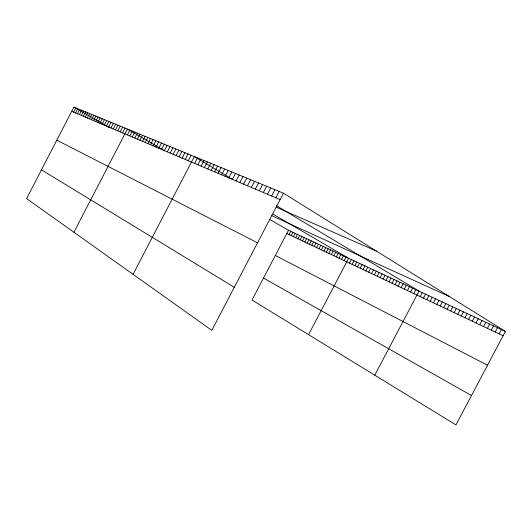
<?xml version="1.0" encoding="UTF-8"?>
<svg xmlns="http://www.w3.org/2000/svg" width="532" height="532" viewBox="0 0 532 532"><rect width="100%" height="100%" fill="white"/><g stroke="black" fill="none" stroke-linecap="round" stroke-linejoin="round"><path stroke-width="0.8" d="M283.463 193.196L73.915 107.085L26.6 198.589L211.803 330.359L283.463 193.196L505.4 331.409L455.964 424.915L252.015 300.028L288.51 230.256L505.4 331.409M73.602 112.152L75.823 107.863M75.517 112.964L77.745 108.654M77.446 113.782L79.68 109.452M79.394 114.606L81.642 110.257M81.356 115.437L83.617 111.068M83.344 116.275L85.612 111.886M85.346 117.12L87.627 112.718M87.368 117.978L89.655 113.549M89.409 118.842L91.71 114.393M91.464 119.713L93.778 115.245M93.546 120.598L95.873 116.102M95.647 121.482L97.981 116.974M97.768 122.38L100.116 117.851M99.91 123.291L102.264 118.736M102.071 124.202L104.438 119.627M104.252 125.126L106.633 120.525M106.453 126.064L108.847 121.436M108.681 127.002L111.088 122.36M110.929 127.959L113.349 123.284M113.203 128.917L115.63 124.229M115.497 129.888L117.938 125.173M117.811 130.872L120.272 126.131M120.152 131.863L122.619 127.095M122.52 132.86L125 128.072M73.908 232.245L127.401 129.063L164.661 150.829M127.348 134.909L129.855 130.067M129.815 135.953L132.335 131.091M132.302 137.01L134.842 132.116M134.822 138.074L137.369 133.16M137.369 139.151L139.929 134.21M139.943 140.242L142.516 135.274M142.543 141.339L145.13 136.345M145.17 142.456L147.776 137.436M147.823 143.58L150.443 138.533M150.509 144.717L153.143 139.643M153.229 145.868L155.876 140.761M155.969 147.031L158.636 141.898M158.749 148.202L161.429 143.048M161.555 149.392L164.248 144.205M164.395 150.596L167.108 145.376M167.267 151.813L169.994 146.566M170.167 153.043L172.913 147.763M173.106 154.287L175.866 148.98M176.079 155.544L178.852 150.204M179.085 156.814L181.877 151.447M182.124 158.104L184.93 152.704M185.203 159.407L188.022 153.974M188.315 160.724L191.154 155.264M133.06 274.332L194.32 156.561L232.67 179.523M194.652 163.404L197.525 157.878M197.877 164.774L200.77 159.214M201.136 166.157L204.049 160.558M204.441 167.553L207.374 161.928M207.786 168.97L210.732 163.304M211.171 170.406L214.137 164.707M214.602 171.856L217.581 166.124M218.067 173.326L221.073 167.553M221.585 174.809L224.604 169.01M225.142 176.318L228.181 170.479M228.74 177.841L231.806 171.969M232.391 179.39L235.477 173.472M236.088 180.953L239.194 175.001M239.832 182.536L242.958 176.551M243.623 184.145L246.768 178.114M247.466 185.774L250.632 179.703M251.357 187.417L254.549 181.312M255.307 189.093L258.512 182.942M259.303 190.782L262.529 184.591M263.353 192.498L266.605 186.267M267.456 194.24L270.735 187.962M271.619 196.002L274.918 189.685M275.842 197.784L279.16 191.427M289.002 234.546L290.711 231.28M291.217 235.59L292.926 232.318M293.445 236.647L295.16 233.355M295.686 237.704L297.415 234.406M297.947 238.775L299.676 235.463M300.221 239.846L301.957 236.527M302.515 240.93L304.257 237.598M304.823 242.02L306.572 238.675M307.144 243.124L308.906 239.766M309.484 244.228L311.253 240.863M311.845 245.345L313.614 241.96M314.219 246.469L315.995 243.077M316.613 247.599L318.395 244.195M319.027 248.737L320.816 245.319M321.454 249.887L323.25 246.456M323.895 251.044L325.704 247.599M326.362 252.208L328.171 248.75M328.843 253.378L330.665 249.914M331.343 254.562L333.172 251.084M333.863 255.752L335.692 252.261M336.404 256.956L338.239 253.451M338.957 258.166L340.806 254.642M341.537 259.383L343.386 255.852M344.131 260.613L345.993 257.062M308.56 334.655L348.613 258.286L273.049 214.143M349.411 263.107L351.286 259.536M352.098 264.377L353.979 260.793M354.804 265.654L356.699 262.057M357.537 266.944L359.433 263.333M360.284 268.248L362.192 264.617M363.057 269.558L364.965 265.914M365.85 270.881L367.772 267.217M368.663 272.211L370.591 268.534M371.502 273.548L373.437 269.864M374.362 274.904L376.304 271.2M377.248 276.268L379.196 272.55M380.154 277.644L382.116 273.907M383.08 279.027L385.055 275.283M386.039 280.424L388.014 276.66M389.018 281.834L391 278.056M392.018 283.25L394.013 279.46M395.043 284.68L397.052 280.876M398.096 286.13L400.111 282.306M401.175 287.579L403.196 283.742M404.28 289.049L406.308 285.192M407.412 290.532L409.447 286.655M410.564 292.021L412.613 288.131M413.75 293.524L415.805 289.621M374.767 375.193L419.023 291.124L276.361 205.691M420.194 296.577L422.268 292.64M423.459 298.12L425.54 294.163M426.757 299.676L428.845 295.706M430.075 301.245L432.177 297.255M433.427 302.828L435.535 298.824M436.805 304.43L438.927 300.407M440.217 306.04L442.345 302.003M443.655 307.662L445.789 303.606M447.119 309.305L449.267 305.228M450.624 310.961L452.779 306.871M454.155 312.63L456.323 308.52M457.713 314.312L459.894 310.183M461.311 316.015L463.498 311.865M464.935 317.73L467.136 313.561M468.599 319.459L470.807 315.277M472.29 321.208L474.511 316.999M476.02 322.971L478.248 318.748M479.778 324.746L482.019 320.503M483.575 326.542L485.829 322.279M487.405 328.35L489.666 324.074M491.275 330.179L493.543 325.883M495.179 332.028L497.46 327.705M499.116 333.89L501.41 329.547M71.707 111.348L280.118 199.6M276.208 207.161L376.443 251.097M271.526 215.56L449.527 296.617M286.808 233.508L503.092 335.772M56.804 140.175L257.528 242.831M275.317 255.48L487.525 365.225M263.486 278.096L471.498 395.535M73.915 107.085L109.532 127.527M269.99 219.623L288.51 230.256M41.469 169.834L234.306 287.287"/></g></svg>
